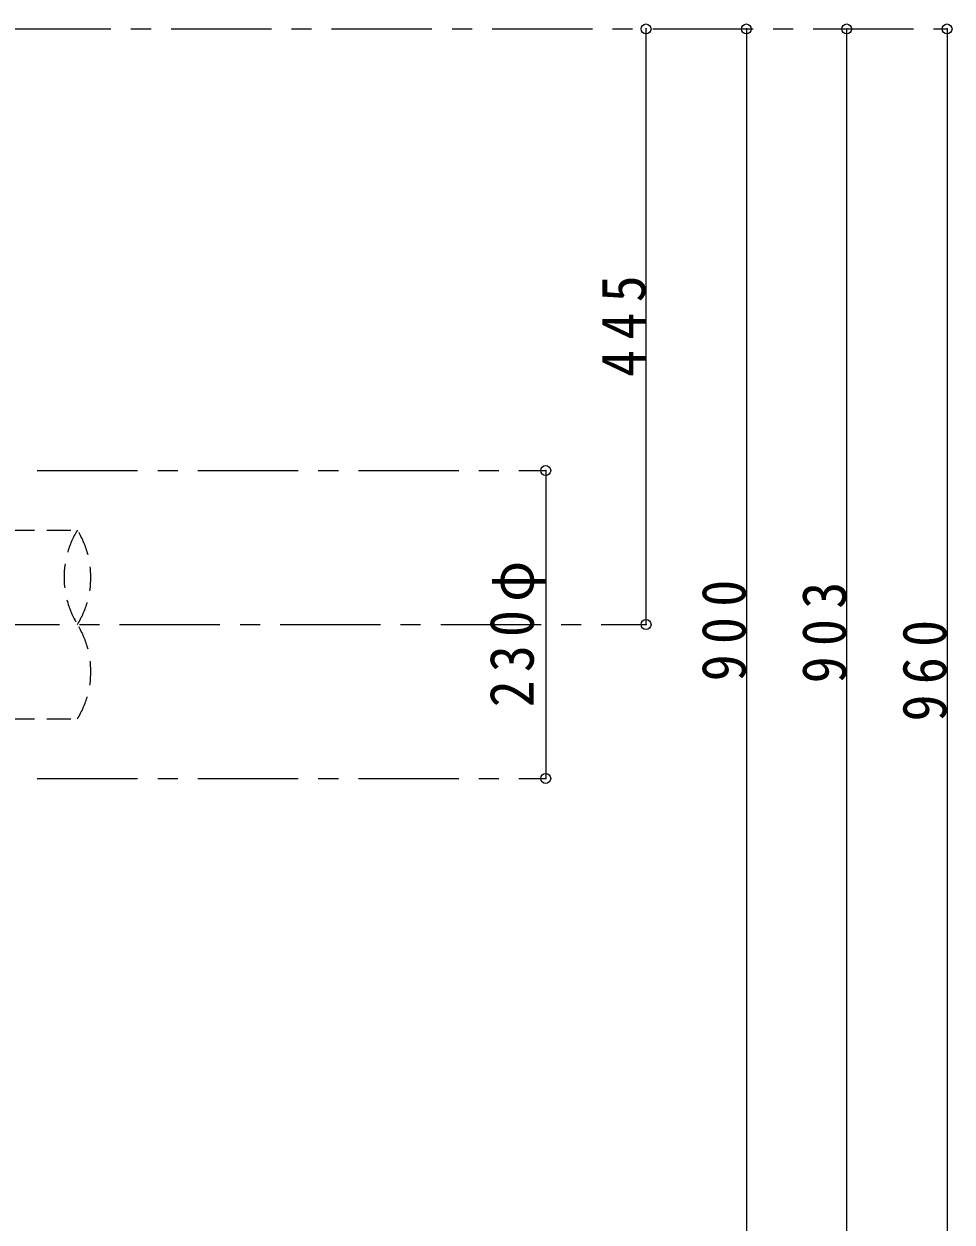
# Model space of a CAD drawing. Units: millimetres at full size, sheet at 1:15. Extents: x -3171 to 2904, y -2098 to 2117.
# Drawn here: x 24 to 718, y -1284 to -389 of the extents above; entities that cross this region are included whole.
import ezdxf

# ---------------------------------------------------------------- set-up
doc = ezdxf.new("R2010")
doc.units = ezdxf.units.MM
doc.header["$LTSCALE"] = 15
doc.header["$PDMODE"] = 32
doc.header["$PDSIZE"] = 7.5
doc.linetypes.add('CHAIN1', pattern=[8, 5, -1, 1, -1])
doc.linetypes.add('DASHED1', pattern=[1.8, 1.2, -0.6])
doc.layers.add('0-6_補助線', color=4, linetype='Continuous', lineweight=9)
doc.styles.add('ＭＳ ゴシック', font='')
doc.styles.get('ＭＳ ゴシック').set_extended_font_data('MS Gothic')

msp = doc.modelspace()

# ---------------------------------------------------------------- linework, layer by layer
at = {"layer": '0-6_補助線', "linetype": 'CHAIN1'}
for p, q in [((-466.07, -392.95), (713.93, -392.95)), ((33.93, -722.95), (413.93, -722.95)), ((-864.57, -837.95), (488.93, -837.95)), ((33.93, -952.95), (413.93, -952.95))]:
    msp.add_line(p, q, dxfattribs=at)
at = {"layer": '0-6_補助線'}
for p, q in [((488.93, -837.95), (488.93, -392.95)), ((563.93, -392.95), (563.93, -1292.95)), ((638.93, -1295.95), (638.93, -392.95)), ((713.93, -392.95), (713.93, -1352.95)), ((413.93, -722.95), (413.93, -952.95))]:
    msp.add_line(p, q, dxfattribs=at)
at = {"layer": '0-6_補助線', "linetype": 'DASHED1'}
for p, q in [((-553.07, -767.45), (63.93, -767.45)), ((-553.07, -908.45), (63.93, -908.45))]:
    msp.add_line(p, q, dxfattribs=at)
for centre, start, end in [((121.06, -802.7), 148.324, 211.676), ((6.8, -802.7), 328.324, 31.676), ((6.8, -873.2), 328.324, 31.676)]:
    msp.add_arc(centre, 67.13, start, end, dxfattribs=at)
at = {"layer": '0-6_補助線'}
for p in [(488.93, -392.95), (563.93, -392.95), (638.93, -392.95), (713.93, -392.95), (413.93, -722.95), (488.93, -837.95), (413.93, -952.95)]:
    msp.add_point(p, dxfattribs=at)

# ---------------------------------------------------------------- texts
at = {"layer": '0-6_補助線', "color": 7, "char_height": 32.99, "attachment_point": 7, "rotation": 90, "style": 'ＭＳ ゴシック'}
for s, insert in [('\\T1.38;\\W0.9;445', (488.93, -652.95)), ('\\T1.3;\\W0.9;230φ', (413.93, -899.83)), ('\\T1.38;\\W0.9;900', (563.93, -880.45)), ('\\T1.38;\\W0.9;903', (638.93, -881.95)), ('\\T1.38;\\W0.9;960', (713.93, -910.45))]:
    msp.add_mtext(s, dxfattribs=dict(at, insert=insert))

doc.saveas('drawing.dxf')
